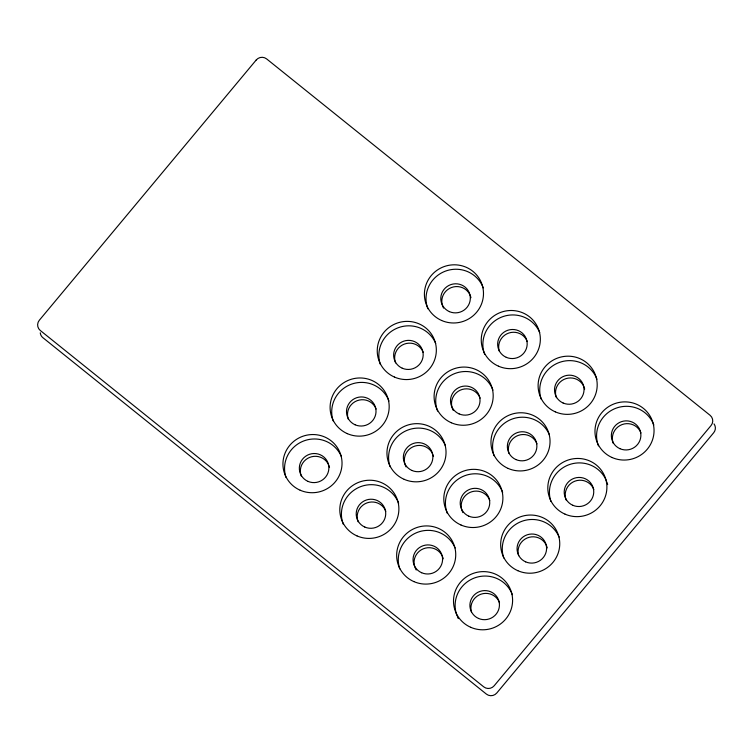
<?xml version="1.0" encoding="UTF-8"?>
<svg xmlns="http://www.w3.org/2000/svg" width="753" height="753" viewBox="0 0 753 753"><rect width="100%" height="100%" fill="white"/><g stroke="black" fill="none" stroke-linecap="round" stroke-linejoin="round"><path stroke-width="1.13" d="M40.276 332.807A7.408 7.257 -20 0 0 42.912 337.702L486.382 694.097A7.408 7.257 -20 0 0 496.782 693.005L713.684 432.74A7.408 7.257 -20 0 0 714.023 423.892M443.508 308.062A14.806 14.514 -20 0 1 451.433 287.533A14.806 14.514 -20 0 1 470.973 297.689M395.56 362.908A14.806 14.514 -20 0 1 404.286 344.112A14.806 14.514 -20 0 1 423.271 352.451M566.124 499.992A14.806 14.514 -20 0 1 574.85 481.186A14.806 14.514 -20 0 1 593.835 489.525M301.256 476.065A14.806 14.514 -20 0 1 309.53 457.447A14.806 14.514 -20 0 1 328.6 464.733M328.967 465.608A14.806 14.514 -20 0 1 329.513 467.425M471.519 612.255A14.806 14.514 -20 0 1 480.998 594.183A14.806 14.514 -20 0 1 499.531 602.682M518.676 555.676A14.806 14.514 -20 0 1 529.077 537.322A14.806 14.514 -20 0 1 547.233 547.92M462.907 512.605A14.806 14.514 -20 0 1 469.947 492.443A14.806 14.514 -20 0 1 489.827 500.416M613.281 443.413A14.806 14.514 -20 0 1 621.997 424.607A14.806 14.514 -20 0 1 640.982 432.947M499.267 351.133A14.806 14.514 -20 0 1 508.746 333.061A14.806 14.514 -20 0 1 527.279 341.561M453.212 410.329A14.806 14.514 -20 0 1 460.243 390.176A14.806 14.514 -20 0 1 480.122 398.139M348.413 419.487A14.806 14.514 -20 0 1 357.129 400.69A14.806 14.514 -20 0 1 376.114 409.03M358.117 521.763A14.806 14.514 -20 0 1 366.833 502.957A14.806 14.514 -20 0 1 385.818 511.296M416.24 570.002A14.806 14.514 -20 0 1 415.336 568.327M414.969 567.451A14.806 14.514 -20 0 1 423.242 548.833A14.806 14.514 -20 0 1 442.312 556.119M442.67 556.994A14.806 14.514 -20 0 1 443.225 558.811M406.055 466.907A14.806 14.514 -20 0 1 412.653 446.962A14.806 14.514 -20 0 1 432.608 453.852M432.975 454.718A14.806 14.514 -20 0 1 433.521 456.534M508.972 453.4A14.806 14.514 -20 0 1 518.45 435.328A14.806 14.514 -20 0 1 536.983 443.837M556.429 397.716A14.806 14.514 -20 0 1 566.068 378.599A14.806 14.514 -20 0 1 584.686 389.075M541.2 399.156A29.612 29.019 -20 0 1 559.517 362.381A29.612 29.019 -20 0 1 596.978 379.248M494.053 455.734A29.612 29.019 -20 0 1 511.852 419.148A29.612 29.019 -20 0 1 549.417 434.829M447.263 513.33A29.612 29.019 -20 0 1 464.705 475.727A29.612 29.019 -20 0 1 502.665 492.406M399.749 568.891A29.612 29.019 -20 0 1 417.548 532.305A29.612 29.019 -20 0 1 455.113 547.986M343.255 524.22A29.612 29.019 -20 0 1 360.696 486.617A29.612 29.019 -20 0 1 398.666 503.296M390.045 466.625A29.612 29.019 -20 0 1 407.844 430.038A29.612 29.019 -20 0 1 445.418 445.72M437.559 411.063A29.612 29.019 -20 0 1 455 373.46A29.612 29.019 -20 0 1 492.97 390.139M484.706 354.484A29.612 29.019 -20 0 1 501.639 317.079A29.612 29.019 -20 0 1 539.722 332.562M598.419 445.87A29.612 29.019 -20 0 1 615.86 408.258A29.612 29.019 -20 0 1 653.83 424.946M607.04 482.541A29.612 29.019 -20 0 1 607.652 484.621M550.904 501.432A29.612 29.019 -20 0 1 569.221 464.648A29.612 29.019 -20 0 1 606.673 481.525M503.748 558.011A29.612 29.019 -20 0 1 521.556 521.415A29.612 29.019 -20 0 1 559.121 537.096M458.285 618.571A29.612 29.019 -20 0 1 457.363 616.603M456.958 615.606A29.612 29.019 -20 0 1 474.399 577.993A29.612 29.019 -20 0 1 512.369 594.682M286.036 477.515A29.612 29.019 -20 0 1 303.836 440.919A29.612 29.019 -20 0 1 341.41 456.6M333.184 420.936A29.612 29.019 -20 0 1 351.51 384.152A29.612 29.019 -20 0 1 388.962 401.029M380.34 364.358A29.612 29.019 -20 0 1 398.139 327.762A29.612 29.019 -20 0 1 435.714 343.443M427.855 308.786A29.612 29.019 -20 0 1 445.296 271.184A29.612 29.019 -20 0 1 483.266 287.872M256.218 59.995L39.316 320.26A7.408 7.257 -20 0 0 40.285 330.482L483.755 686.877A7.408 7.257 -20 0 0 494.156 685.795L711.058 425.53A7.408 7.257 -20 0 0 710.088 415.298L266.618 58.903A7.408 7.257 -20 0 0 256.218 59.995M563.103 403.006A14.806 14.514 -20 0 0 583.98 388.171A14.806 14.514 -20 0 0 560.731 377.959A14.806 14.514 -20 0 0 563.103 403.006M515.946 459.584A14.806 14.514 -20 0 0 536.823 444.75A14.806 14.514 -20 0 0 513.574 434.537A14.806 14.514 -20 0 0 515.946 459.584M411.947 470.474A14.806 14.514 -20 0 0 432.815 455.64A14.806 14.514 -20 0 0 409.566 445.418A14.806 14.514 -20 0 0 411.947 470.474M421.642 572.741A14.806 14.514 -20 0 0 442.519 557.907A14.806 14.514 -20 0 0 419.27 547.695A14.806 14.514 -20 0 0 421.642 572.741M364.791 527.053A14.806 14.514 -20 0 0 385.668 512.219A14.806 14.514 -20 0 0 362.419 502.006A14.806 14.514 -20 0 0 364.791 527.053M355.087 424.786A14.806 14.514 -20 0 0 375.963 409.943A14.806 14.514 -20 0 0 352.715 399.73A14.806 14.514 -20 0 0 355.087 424.786M459.095 413.896A14.806 14.514 -20 0 0 479.972 399.062A14.806 14.514 -20 0 0 456.723 388.84A14.806 14.514 -20 0 0 459.095 413.896M506.251 357.317A14.806 14.514 -20 0 0 527.119 342.483A14.806 14.514 -20 0 0 503.87 332.261A14.806 14.514 -20 0 0 506.251 357.317M619.954 448.703A14.806 14.514 -20 0 0 640.831 433.869A14.806 14.514 -20 0 0 617.582 423.647A14.806 14.514 -20 0 0 619.954 448.703M468.799 516.163A14.806 14.514 -20 0 0 489.676 501.329A14.806 14.514 -20 0 0 466.418 491.116A14.806 14.514 -20 0 0 468.799 516.163M525.65 561.86A14.806 14.514 -20 0 0 546.527 547.026A14.806 14.514 -20 0 0 523.279 536.804A14.806 14.514 -20 0 0 525.65 561.86M478.503 618.439A14.806 14.514 -20 0 0 499.38 603.605A14.806 14.514 -20 0 0 476.122 593.383A14.806 14.514 -20 0 0 478.503 618.439M307.939 481.365A14.806 14.514 -20 0 0 328.816 466.531A14.806 14.514 -20 0 0 305.558 456.309A14.806 14.514 -20 0 0 307.939 481.365M572.807 505.282A14.806 14.514 -20 0 0 593.684 490.448A14.806 14.514 -20 0 0 570.426 480.226A14.806 14.514 -20 0 0 572.807 505.282M402.243 368.208A14.806 14.514 -20 0 0 423.12 353.364A14.806 14.514 -20 0 0 399.862 343.152A14.806 14.514 -20 0 0 402.243 368.208M449.39 311.629A14.806 14.514 -20 0 0 470.267 296.786A14.806 14.514 -20 0 0 447.018 286.573A14.806 14.514 -20 0 0 449.39 311.629M555.319 411.863A29.612 29.019 -20 0 0 597.073 382.195A29.612 29.019 -20 0 0 550.565 361.76A29.612 29.019 -20 0 0 555.319 411.863M508.171 468.441A29.612 29.019 -20 0 0 549.916 438.773A29.612 29.019 -20 0 0 503.418 418.339A29.612 29.019 -20 0 0 508.171 468.441M461.015 525.02A29.612 29.019 -20 0 0 502.769 495.352A29.612 29.019 -20 0 0 456.262 474.917A29.612 29.019 -20 0 0 461.015 525.02M413.868 581.598A29.612 29.019 -20 0 0 455.612 551.93A29.612 29.019 -20 0 0 409.114 531.496A29.612 29.019 -20 0 0 413.868 581.598M357.007 535.91A29.612 29.019 -20 0 0 398.761 506.242A29.612 29.019 -20 0 0 352.253 485.807A29.612 29.019 -20 0 0 357.007 535.91M404.163 479.332A29.612 29.019 -20 0 0 445.908 449.663A29.612 29.019 -20 0 0 399.41 429.229A29.612 29.019 -20 0 0 404.163 479.332M451.311 422.753A29.612 29.019 -20 0 0 493.064 393.085A29.612 29.019 -20 0 0 446.557 372.65A29.612 29.019 -20 0 0 451.311 422.753M498.467 366.174A29.612 29.019 -20 0 0 540.221 336.506A29.612 29.019 -20 0 0 493.714 316.072A29.612 29.019 -20 0 0 498.467 366.174M612.18 457.56A29.612 29.019 -20 0 0 653.924 427.883A29.612 29.019 -20 0 0 607.426 407.458A29.612 29.019 -20 0 0 612.18 457.56M565.023 514.139A29.612 29.019 -20 0 0 606.777 484.461A29.612 29.019 -20 0 0 560.27 464.036A29.612 29.019 -20 0 0 565.023 514.139M517.876 570.718A29.612 29.019 -20 0 0 559.62 541.04A29.612 29.019 -20 0 0 513.122 520.615A29.612 29.019 -20 0 0 517.876 570.718M470.719 627.296A29.612 29.019 -20 0 0 512.473 597.628A29.612 29.019 -20 0 0 465.966 577.193A29.612 29.019 -20 0 0 470.719 627.296M300.155 490.222A29.612 29.019 -20 0 0 341.909 460.544A29.612 29.019 -20 0 0 295.402 440.119A29.612 29.019 -20 0 0 300.155 490.222M347.312 433.643A29.612 29.019 -20 0 0 389.056 403.966A29.612 29.019 -20 0 0 342.559 383.541A29.612 29.019 -20 0 0 347.312 433.643M394.459 377.065A29.612 29.019 -20 0 0 436.213 347.387A29.612 29.019 -20 0 0 389.706 326.962A29.612 29.019 -20 0 0 394.459 377.065M441.616 320.486A29.612 29.019 -20 0 0 483.36 290.809A29.612 29.019 -20 0 0 436.862 270.383A29.612 29.019 -20 0 0 441.616 320.486"/></g></svg>
